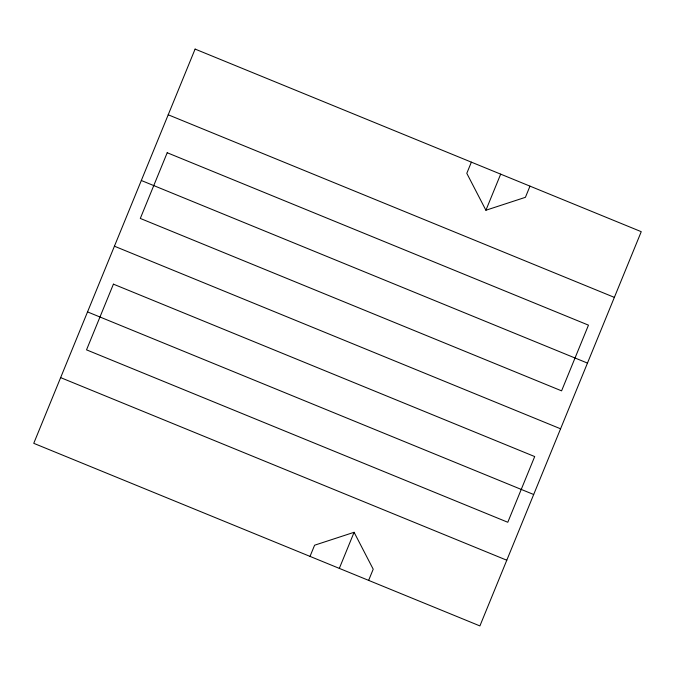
<?xml version="1.0" encoding="UTF-8"?>
<svg xmlns="http://www.w3.org/2000/svg" width="675" height="675" viewBox="0 0 675 675"><rect width="100%" height="100%" fill="white"/><g stroke="black" fill="none" stroke-linecap="round" stroke-linejoin="round"><path stroke-width="1.01" d="M310.019 556.394L314.592 545.214L354.097 532.297L373.207 569.202L368.634 580.382M471.369 162.152L466.796 173.323L485.907 210.237L525.412 197.319L529.985 186.14M339.323 568.392L354.097 532.297M485.907 210.237L500.681 174.142M168.21 114.784L614.36 297.38M141.32 180.495L587.469 363.091M114.429 246.206L560.571 428.794M87.531 311.909L533.68 494.505M60.64 377.62L506.79 560.216M195.1 49.081L33.75 443.323L479.9 625.919L641.25 231.677L195.1 49.081M113.417 284.15L86.527 349.852L507.794 522.264L534.693 456.562L113.417 284.15M167.206 152.736L140.307 218.438L561.583 390.85L588.473 325.148L167.206 152.736"/></g></svg>
